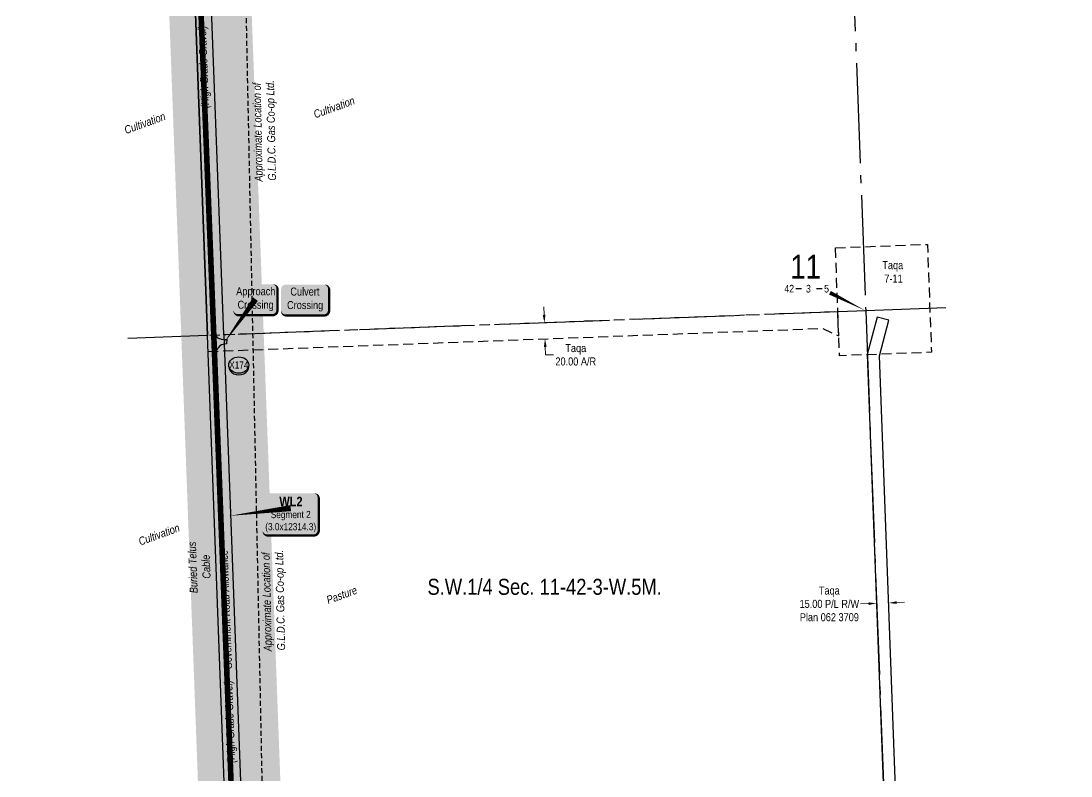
# Model space of a CAD drawing. Extents: x 665644 to 688844, y 5825051 to 5844826.
# Drawn here: x 680046 to 681358, y 5830911 to 5831854 of the extents above; entities that cross this region are included whole.
import ezdxf
from ezdxf.enums import TextEntityAlignment as Align

# ---------------------------------------------------------------- set-up
doc = ezdxf.new("R2010")
doc.units = 0
doc.header["$LTSCALE"] = 5
doc.header["$PDSIZE"] = 0.5
for name, pattern in [('foc-ACCESSROAD', [3.75, 2.5, -1.25]), ('foc-QUARTERLINE', [33, 25, -3, 2, -3]), ('UG_PIPE', [1.875, 1.25, -0.625])]:
    doc.linetypes.add(name, pattern=pattern)
doc.layers.get('Defpoints').update_dxf_attribs({"color": 9})
for name, color, linetype in [('10', 1, 'Continuous'), ('9', 3, 'Continuous'), ('AS-PIPE-UG', 44, 'UG_PIPE'), ('AS-PIPE-UG-T', 44, 'Continuous'), ('AS-ROADS', 254, 'Continuous'), ('AS-TELEPHONE', 224, 'foc-TEL'), ('AS-TELEPHONE-T', 224, 'Continuous'), ('C-SYMBOL', 7, 'Continuous'), ('CG-NOTES', 7, 'Continuous'), ('F-AR', 190, 'foc-ACCESSROAD'), ('F-RW', 190, 'Continuous'), ('F-WS', 190, 'foc-ACCESSROAD'), ('L-QSEC', 8, 'foc-QUARTERLINE'), ('L-ROAD-T', 7, 'Continuous'), ('L-SEC', 7, 'Continuous'), ('L-SECLBL', 7, 'Continuous'), ('P-BUFFER-H 30m', 51, 'Continuous'), ('P-CROSSINGS', 250, 'Continuous')]:
    doc.layers.add(name, color=color, linetype=linetype)
for name, color, linetype, lineweight in [('F-AR-T', 190, 'Continuous', 9), ('F-RW-T', 190, 'Continuous', 9), ('F-WS-T', 190, 'Continuous', 9), ('T-TEXT', 48, 'Continuous', 18)]:
    doc.layers.add(name, color=color, linetype=linetype, lineweight=lineweight)
doc.layers.add('P-PROPOSED-WL4', color=7, linetype='Continuous', true_color=0x5b5bc8)
doc.styles.add('175L', font='ARIALN.TTF', dxfattribs={"height": 20})
doc.styles.add('80', font='ARIALN.TTF', dxfattribs={"height": 10})
doc.styles.add('80CG', font='ARIALN.TTF', dxfattribs={"height": 10})
doc.styles.add('80L', font='ARIALN.TTF', dxfattribs={"height": 10})
doc.styles.add('80LS', font='ARIALNI.TTF', dxfattribs={"height": 10})
doc.styles.add('BOLD', font='ARIALNB.TTF')
doc.styles.add('Crossing', font='ARIALN.TTF', dxfattribs={"height": 10})
doc.styles.add('foc-LtypeFont', font='ARIALN.TTF', dxfattribs={"height": 7.35})
doc.styles.add('SIMPLEX', font='ARIALN.TTF')
doc.linetypes.add('foc-TEL', pattern='A,2,-1,["T",foc-LtypeFont,S=0.2,R=0,X=-0.425,Y=-0.75],-1.24,8', length=12.24)
doc.linetypes.add('foc-TEL-NOLINE', pattern='A,0,-2,["T",foc-LtypeFont,S=0.2,R=0,X=-0.425,Y=-0.75],-10.24', length=12.24)
doc.dimstyles.new('Compass 5 000', dxfattribs={"dimscale": 5, "dimtxt": 9, "dimasz": 2, "dimexe": 0.2, "dimexo": 0.0625, "dimgap": 0.5, "dimtad": 0, "dimtih": 1, "dimtoh": 1, "dimzin": 0, "dimdsep": 46, "dimtxsty": '80CG', "dimcen": 0.1, "dimse1": 1, "dimse2": 1, "dimclrd": 256, "dimclrt": 256, "dimaunit": 1, "dimadec": 4, "dimazin": 0, "dimtfac": 0.06, "dimtofl": 0, "dimtmove": 0, "dimatfit": 1, "dimfxl": 0.2, "dimtolj": 1, "dimtzin": 0, "dimlwd": -1, "dimarcsym": 0})

# ---------------------------------------------------------------- blocks, each defined once
blk = doc.blocks.new('L-SECLBL')
at = {"layer": '9', "color": 7}
for p, q in [((-5.1, -27.8), (-12.3, -27.8)), ((20.7, -27.8), (13.5, -27.8))]:
    blk.add_line(p, q, dxfattribs=at)
at = {"layer": '10', "color": 2, "style": 'SIMPLEX'}
blk.add_attdef('SEC', text='', height=30, dxfattribs=at).set_placement((0, 0), align=Align.MIDDLE)
at = {"layer": '10', "color": 5, "style": '80L'}
blk.add_attdef('TWP', text='', height=9.5, dxfattribs=at).set_placement((-14.4, -27.4), align=Align.MIDDLE_RIGHT)
blk.add_attdef('RGE', text='', height=9.5, dxfattribs=at).set_placement((3.6, -27.4), align=Align.MIDDLE_CENTER)
blk.add_attdef('MER', text='', height=9.5, dxfattribs=at).set_placement((23.2, -27.4), align=Align.MIDDLE_LEFT)
blk = doc.blocks.new('*U385')
h = blk.add_hatch(color=254)
edge = h.paths.add_edge_path()
edge.add_line((-24, -20), (24, -20))
edge.add_arc((24, -14), 6, 270, 360)
edge.add_line((30, -14), (30, 12.5))
edge.add_arc((24, 12.5), 6, 0, 90)
edge.add_line((24, 18.5), (-24, 18.5))
edge.add_arc((-24, 12.5), 6, 90, 180)
edge.add_line((-30, 12.5), (-30, -14))
edge.add_arc((-24, -14), 6, 180, 270)
at = {"color": 160, "flags": 128}
blk.add_lwpolyline([(-24, -20, 3, 3, 0), (24, -20, 3, 3, 0.414214), (30, -14, 3, 3, 0), (30, 12.5, 3, 0, 0.414214), (24, 18.5, 0, 0, 0), (-24, 18.5, 0, 0, 0.414214), (-30, 12.5, 0, 0, 0), (-30, -14, 0, 3, 0.414214)], format="xyseb", close=True, dxfattribs=at)
at = {"color": 160, "style": '80'}
blk.add_attdef('ENTER_TEXT_001', (-26.8, -4.9), '', height=10, dxfattribs=at)
blk = doc.blocks.new('*D2083')
at = {"layer": 'Defpoints', "color": 0, "transparency": 16777216}
for p in [(680723.1, 5831478.1), (680700.7, 5831457.3), (680723.8, 5831458.2)]:
    blk.add_point(p, dxfattribs=at)
at = {"layer": 'F-AR-T', "transparency": 16777216}
for p, q in [((680699.6, 5831487.3), (680699.2, 5831497.3)), ((680701.1, 5831447.3), (680701.5, 5831437.3)), ((680701.5, 5831437.3), (680711.5, 5831437.3))]:
    blk.add_line(p, q, dxfattribs=at)
for points in [[(680701.3, 5831487.3), (680697.9, 5831487.2), (680700, 5831477.3)], [(680702.8, 5831447.4), (680699.4, 5831447.2), (680700.7, 5831457.3)]]:
    blk.add_solid(points, dxfattribs=at)
at = {"layer": 'F-AR-T', "transparency": 16777216, "insert": (680739.2, 5831437.3), "char_height": 10, "attachment_point": 5, "style": '80CG'}
blk.add_mtext('\\A1;Taqa\\P20.00 A/R', dxfattribs=at)
blk = doc.blocks.new('*D2109')
at = {"layer": 'Defpoints', "color": 0, "transparency": 16777216}
for p in [(681115.2, 5831126.8), (681115.3, 5831124.3), (681130.3, 5831124.8)]:
    blk.add_point(p, dxfattribs=at)
at = {"layer": 'F-RW-T', "transparency": 16777216}
for p, q in [((681105.2, 5831126.4), (681095.2, 5831126)), ((681140.2, 5831127.7), (681150.2, 5831128.1))]:
    blk.add_line(p, q, dxfattribs=at)
for points in [[(681105.1, 5831128), (681105.3, 5831124.7), (681115.2, 5831126.8)], [(681140.1, 5831129.3), (681140.2, 5831126), (681130.2, 5831127.3)]]:
    blk.add_solid(points, dxfattribs=at)
at = {"layer": 'F-RW-T', "transparency": 16777216, "insert": (681056.1, 5831126), "char_height": 10, "attachment_point": 5, "style": '80CG'}
blk.add_mtext('\\A1;Taqa\\P15.00 P/L R/W\\PPlan 062 3709', dxfattribs=at)
blk = doc.blocks.new('xing2')
h = blk.add_hatch(color=50)
h.dxf.hatch_style = 1
edge = h.paths.add_edge_path()
edge.add_ellipse((0, 0), major_axis=(-12.5, 0), ratio=0.816297, start_angle=0, end_angle=360)
h = blk.add_hatch(color=250)
h.dxf.hatch_style = 1
edge = h.paths.add_edge_path()
edge.add_ellipse((0, -2), major_axis=(-12.5, 0), ratio=0.816297, start_angle=0, end_angle=180)
edge.add_line((12.5, -2), (12.5, 0))
edge.add_ellipse((0, 0), major_axis=(-12.5, 0), ratio=0.816297, start_angle=0, end_angle=180, ccw=False)
edge.add_line((-12.5, 0), (-12.5, -2))
at = {"color": 250}
blk.add_ellipse((0, 0), major_axis=(-12.5, 0), ratio=0.816297, dxfattribs=at)
blk.add_ellipse((0, -2), major_axis=(-12.5, 0), ratio=0.816297, start_param=0, end_param=3.141593, dxfattribs=at)
at = {"color": 250, "style": 'Crossing'}
blk.add_attdef('CROSSING', text='', height=9, dxfattribs=at).set_placement((0.1, 0), align=Align.MIDDLE_CENTER)
at = {"color": 250, "style": 'Crossing', "flags": 1}
for tag, p in [('OWNER', (0.1, -12.5)), ('DESCRIPTION', (0.1, -25.8)), ('LOCATION', (0.1, -39.3)), ('DWG_REF', (0.1, -52.8))]:
    blk.add_attdef(tag, text='', height=9, dxfattribs=at).set_placement(p, align=Align.MIDDLE_CENTER)
blk = doc.blocks.new('*U2057')
h = blk.add_hatch(color=59)
edge = h.paths.add_edge_path()
edge.add_line((-21.5, -20), (21.5, -20))
edge.add_arc((21.5, -14), 6, 270, 360)
edge.add_line((27.5, -14), (27.5, 12.5))
edge.add_arc((21.5, 12.5), 6, 0, 90)
edge.add_line((21.5, 18.5), (-21.5, 18.5))
edge.add_arc((-21.5, 12.5), 6, 90, 180)
edge.add_line((-27.5, 12.5), (-27.5, -14))
edge.add_arc((-21.5, -14), 6, 180, 270)
at = {"color": 1, "flags": 128}
blk.add_lwpolyline([(-21.5, -20, 3, 3, 0), (21.5, -20, 3, 3, 0.414214), (27.5, -14, 3, 3, 0), (27.5, 12.5, 3, 0, 0.414214), (21.5, 18.5, 0, 0, 0), (-21.5, 18.5, 0, 0, 0.414214), (-27.5, 12.5, 0, 0, 0), (-27.5, -14, 0, 3, 0.414214)], format="xyseb", close=True, dxfattribs=at)
blk.add_lwpolyline([(-40.9, -56.6, 0, 7.5, 0), (0, 0, 0, 0, 0)], format="xyseb", dxfattribs=at)
at = {"color": 1, "style": '80'}
blk.add_attdef('ENTER_TEXT_001', (-36, -5), '', height=10, dxfattribs=at)
blk = doc.blocks.new('*U2577')
h = blk.add_hatch(color=254)
edge = h.paths.add_edge_path()
edge.add_line((-29, -34.1), (29, -34.1))
edge.add_arc((29, -28.1), 6, 270, 360)
edge.add_line((35, -28.1), (35, 12.5))
edge.add_arc((29, 12.5), 6, 0, 90)
edge.add_line((29, 18.5), (-29, 18.5))
edge.add_arc((-29, 12.5), 6, 90, 180)
edge.add_line((-35, 12.5), (-35, -28.1))
edge.add_arc((-29, -28.1), 6, 180, 270)
at = {"layer": 'P-PROPOSED-WL4', "flags": 128}
blk.add_lwpolyline([(-29, -34.1, 3, 3, 0), (29, -34.1, 3, 3, 0.414214), (35, -28.1, 3, 3, 0), (35, 12.5, 3, 0, 0.414214), (29, 18.5, 0, 0, 0), (-29, 18.5, 0, 0, 0.414214), (-35, 12.5, 0, 0, 0), (-35, -28.1, 0, 3, 0.414214)], format="xyseb", close=True, dxfattribs=at)
blk.add_lwpolyline([(-77, -9.7, 0, 7.5, 0), (0, 0, 0, 0, 0)], format="xyseb", dxfattribs=at)
at = {"layer": 'P-PROPOSED-WL4'}
for tag, p, height, style in [('TEMP_AREA_W1_001', (-9.2, 2.2), 12, 'BOLD'), ('ENTER_TEXT_001', (-30.7, -12.5), 9, '80')]:
    blk.add_attdef(tag, p, '', height=height, dxfattribs=dict(at, style=style))

msp = doc.modelspace()

# ---------------------------------------------------------------- hatches: boundary and pattern name
at = {"layer": 'AS-ROADS'}
h = msp.add_hatch(color=256, dxfattribs=at)
h.dxf.hatch_style = 1
h.paths.add_polyline_path([(682678.285, 5832378.284), (682679.237, 5832371.44), (682678.476, 5832368.778), (682676.859, 5832365.926), (682687.322, 5832365.831), (682684.183, 5832370.964), (682682.661, 5832374.577), (682682.566, 5832377.333), (682682.566, 5832379.045)], flags=16)
h.paths.add_polyline_path([(681464.565, 5832333.37), (681471.954, 5832333.222), (681472.545, 5832327.019), (681474.319, 5832324.36), (681475.206, 5832323.326), (681461.314, 5832321.997), (681462.939, 5832325.394), (681463.974, 5832328.2), (681464.252, 5832330.272), (681464.542, 5832331.722)], flags=16)
h.paths.add_polyline_path([(681048.14, 5832317.983), (681052.253, 5832311.083), (681052.694, 5832307.12), (681062.388, 5832306.826), (681060.185, 5832312.404), (681056.954, 5832317.249), (681056.66, 5832320.038)], flags=16)
edge = h.paths.add_edge_path()
edge.add_line((683515.178, 5832287.041), (683508.934, 5832397.566))
edge.add_line((677284.424, 5825051.076), (677268.886, 5825051.076))
h = msp.add_hatch(color=256, dxfattribs=at)
h.dxf.hatch_style = 1
h.paths.add_polyline_path([(680302.604, 5831451.027), (680296.528, 5831449.726), (680294.214, 5831448.425), (680289.729, 5831443.22), (680289.295, 5831461.147), (680291.61, 5831458.4), (680296.528, 5831456.665), (680299.421, 5831456.521), (680303.038, 5831456.665)])
at = {"layer": 'P-BUFFER-H 30m'}
h = msp.add_hatch(color=256, dxfattribs=at)
h.dxf.hatch_style = 1
edge = h.paths.add_edge_path()
edge.add_line((677193.269, 5828855.566), (677090.336, 5828851.801))
edge.add_line((677090.336, 5828851.801), (677088.023, 5828904.381))
edge.add_arc((677137.974, 5828906.578), 50, 92.094528, 182.519115, ccw=False)
edge.add_line((677136.147, 5828956.545), (677941.688, 5828986.006))
edge.add_line((677941.688, 5828986.006), (678734.42, 5829015.192))
edge.add_line((678734.42, 5829015.192), (678774.367, 5829016.654))
edge.add_line((678774.367, 5829016.654), (678795.396, 5829017.452))
edge.add_arc((678838.014, 5828991.303), 50, 92.178655, 148.468111, ccw=False)
edge.add_line((678836.113, 5829041.267), (679095.938, 5829051.152))
edge.add_line((679095.938, 5829051.152), (679103.036, 5829053.873))
edge.add_arc((679120.935, 5829007.187), 50, 92.18666, 110.977343, ccw=False)
edge.add_line((679119.028, 5829057.15), (679561.069, 5829074.029))
edge.add_arc((679566.877, 5829024.367), 50, 92.195397, 96.670962, ccw=False)
edge.add_line((679564.962, 5829074.33), (680316.8, 5829103.153))
edge.add_line((680316.8, 5829103.153), (680289.023, 5829852.071))
edge.add_line((680289.023, 5829852.071), (680264.048, 5830522.758))
edge.add_arc((680314.013, 5830524.619), 50, 133.261285, 182.132573, ccw=False)
edge.add_line((680279.747, 5830561.031), (680276.19, 5830656.553))
edge.add_line((680276.19, 5830656.553), (680246.206, 5831460.205))
edge.add_line((680246.206, 5831460.205), (680215.344, 5832284.366))
edge.add_arc((680265.309, 5832286.237), 50, 92.148626, 182.144523, ccw=False)
edge.add_line((680263.435, 5832336.202), (681068.877, 5832366.421))
edge.add_line((681068.877, 5832366.421), (681821.394, 5832394.722))
edge.add_line((681821.394, 5832394.722), (681805.592, 5832816.244))
edge.add_arc((681855.557, 5832818.117), 50, 143.113192, 182.146882, ccw=False)
edge.add_line((681815.566, 5832848.129), (681834.727, 5832873.661))
edge.add_arc((681874.718, 5832843.649), 50, 2.145927, 143.113192, ccw=False)
edge.add_line((681924.683, 5832845.521), (681941.407, 5832399.199))
edge.add_line((681941.407, 5832399.199), (682694.704, 5832426.991))
edge.add_line((682694.704, 5832426.991), (683448.053, 5832454.846))
edge.add_line((683448.053, 5832454.846), (683412.213, 5833411.237))
edge.add_arc((683462.178, 5833413.109), 50, 133.565482, 182.146115, ccw=False)
edge.add_line((683427.719, 5833449.338), (683406.04, 5834013.774))
edge.add_line((683406.04, 5834013.774), (683375.91, 5834817.728))
edge.add_line((683375.91, 5834817.728), (683346.274, 5835616.304))
edge.add_line((683346.274, 5835616.304), (683345.971, 5835624.47))
edge.add_arc((683395.936, 5835626.324), 50, 171.348033, 182.125311, ccw=False)
edge.add_arc((683395.097, 5835645.629), 50, 182.142372, 193.631033, ccw=False)
edge.add_line((683345.132, 5835643.76), (683345.021, 5835646.731))
edge.add_line((683345.021, 5835646.731), (683335.11, 5835911.648))
edge.add_arc((683366.567, 5835950.513), 50, 182.141669, 231.014692, ccw=False)
edge.add_line((683316.601, 5835948.644), (683298.039, 5836445.008))
edge.add_line((683298.039, 5836445.008), (683267.917, 5837249.164))
edge.add_line((683267.917, 5837249.164), (683237.717, 5838052.934))
edge.add_line((683237.717, 5838052.934), (683209.07, 5838812.752))
edge.add_line((683209.07, 5838812.752), (683139.449, 5838810.244))
edge.add_arc((683137.649, 5838860.212), 50, 205.68511, 272.063103, ccw=False)
edge.add_arc((683124.628, 5838876.927), 50, 182.119792, 230.149866, ccw=False)
edge.add_line((683074.663, 5838875.077), (683017.909, 5840408.349))
edge.add_arc((683049.4, 5840447.187), 50, 182.145622, 230.963518, ccw=False)
edge.add_line((682999.435, 5840445.315), (682997.691, 5840491.846))
edge.add_line((682997.691, 5840491.846), (682967.908, 5841296.329))
edge.add_line((682967.908, 5841296.329), (682938.387, 5842093.709))
edge.add_arc((682988.352, 5842095.559), 50, 111.056679, 182.120317, ccw=False)
edge.add_arc((683005.084, 5842106.218), 50, 91.93417, 133.94126, ccw=False)
edge.add_line((683003.396, 5842156.19), (683115.102, 5842159.962))
edge.add_arc((683116.789, 5842109.99), 50, 73.049626, 91.934171, ccw=False)
edge.add_arc((683171.26, 5842288.71), 136.837, 253.049626, 272.060035)
edge.add_arc((683177.977, 5842101.994), 50, 91.934143, 92.060035, ccw=False)
edge.add_line((683176.289, 5842151.966), (683814.64, 5842173.523))
edge.add_line((683814.64, 5842173.523), (684621.661, 5842200.776))
edge.add_line((684621.661, 5842200.776), (684641.583, 5842201.582))
edge.add_line((684641.583, 5842201.582), (685446.139, 5842234.14))
edge.add_line((685446.139, 5842234.14), (685960.118, 5842255.042))
edge.add_arc((685970.6, 5841999.021), 256.236, 75.235843, 92.344426, ccw=False)
edge.add_arc((686023.158, 5842198.447), 50, 25.111824, 75.237538, ccw=False)
edge.add_line((686068.432, 5842219.666), (686069.06, 5842218.328))
edge.add_line((686069.06, 5842218.328), (686069.117, 5842218.206))
edge.add_line((686069.117, 5842218.206), (686151.794, 5842041.802))
edge.add_line((686151.794, 5842041.802), (686199.9, 5842064.349))
edge.add_arc((686221.119, 5842019.075), 50, 28.961833, 115.111824, ccw=False)
edge.add_arc((684692.829, 5841173.26), 1796.733, 27.368596, 28.961833, ccw=False)
edge.add_arc((686159.441, 5842138.172), 189.59, 312.879002, 331.455065)
edge.add_arc((686369.908, 5842023.684), 50, 151.393766, 151.455059, ccw=False)
edge.add_line((686326.011, 5842047.623), (686381.479, 5842149.331))
edge.add_arc((686653.533, 5842001.316), 309.713, 123.621492, 151.450949, ccw=False)
edge.add_arc((686531.973, 5842256.565), 50, 92.201047, 176.958117, ccw=False)
edge.add_line((686530.053, 5842306.528), (686619.657, 5842309.972))
edge.add_arc((686643.221, 5842265.873), 50, 92.204612, 118.118042, ccw=False)
edge.add_line((686641.298, 5842315.836), (687072.891, 5842332.451))
edge.add_line((687072.891, 5842332.451), (687822.064, 5842360.601))
edge.add_line((687822.064, 5842360.601), (687807.746, 5842732.726))
edge.add_line((687807.746, 5842732.726), (687793.2, 5843110.266))
edge.add_line((687793.2, 5843110.266), (687764.495, 5843859.411))
edge.add_line((687764.495, 5843859.411), (687743.267, 5843858.637))
edge.add_arc((687741.445, 5843908.604), 50, 182.098258, 272.088052, ccw=False)
edge.add_line((687691.478, 5843906.773), (687690.919, 5843922.037))
edge.add_line((687690.919, 5843922.037), (687685.175, 5843921.826))
edge.add_arc((687683.342, 5843971.793), 50, 182.100577, 272.100577, ccw=False)
edge.add_line((687633.376, 5843969.96), (687633.266, 5843972.958))
edge.add_arc((687683.232, 5843974.791), 50, 92.100577, 182.100577, ccw=False)
edge.add_line((687681.4, 5844024.757), (687740.11, 5844026.91))
edge.add_arc((687741.943, 5843976.944), 50, 2.098258, 92.100577, ccw=False)
edge.add_line((687791.909, 5843978.775), (687792.469, 5843963.499))
edge.add_line((687792.469, 5843963.499), (687813.608, 5843964.27))
edge.add_arc((687815.43, 5843914.303), 50, 2.194388, 92.088052, ccw=False)
edge.add_line((687865.394, 5843916.218), (687896.124, 5843114.22))
edge.add_line((687896.124, 5843114.22), (687910.67, 5842736.689))
edge.add_line((687910.67, 5842736.689), (687927.027, 5842311.553))
edge.add_arc((687877.064, 5842309.631), 50, -87.848159, 2.203367, ccw=False)
edge.add_line((687878.942, 5842259.666), (687076.807, 5842229.526))
edge.add_line((687076.807, 5842229.526), (686670.09, 5842213.869))
edge.add_arc((686646.522, 5842257.966), 50, 272.201051, 298.122091, ccw=False)
edge.add_line((686648.442, 5842208.003), (686596.388, 5842206.002))
edge.add_arc((686560.226, 5842240.533), 50, 291.298983, 316.321618, ccw=False)
edge.add_arc((686653.529, 5842001.211), 206.866, 111.298983, 121.896872)
edge.add_arc((686653.557, 5842001.471), 206.66, 121.941438, 151.489667)
edge.add_arc((686425.335, 5842125.444), 53.06, 331.393824, 331.484794, ccw=False)
edge.add_line((686471.918, 5842100.039), (686416.45, 5841998.332))
edge.add_arc((686159.441, 5842138.172), 292.59, 301.108355, 331.449231, ccw=False)
edge.add_arc((686284.777, 5841930.468), 50, 298.449673, 301.108355, ccw=False)
edge.add_line((686308.597, 5841886.506), (686291.758, 5841877.383))
edge.add_arc((686267.939, 5841921.345), 50, 205.404975, 298.449673, ccw=False)
edge.add_arc((684692.829, 5841173.26), 1693.733, 25.404975, 25.750387)
edge.add_arc((684692.829, 5841173.26), 1693.733, 25.750387, 25.872374)
edge.add_arc((684692.829, 5841173.26), 1693.733, 25.872374, 27.286963)
edge.add_line((686198.086, 5841949.747), (686147.516, 5841926.046))
edge.add_arc((686126.297, 5841971.32), 50, 205.111824, 295.111824, ccw=False)
edge.add_line((686081.023, 5841950.1), (685986.671, 5842151.411))
edge.add_arc((685970.594, 5841998.967), 153.289, 83.979554, 92.346249)
edge.add_line((685964.318, 5842152.128), (685450.314, 5842131.225))
edge.add_line((685450.314, 5842131.225), (684645.747, 5842098.667))
edge.add_line((684645.747, 5842098.667), (684625.647, 5842097.854))
edge.add_arc((684623.626, 5842147.813), 50, 271.93414, 272.316338, ccw=False)
edge.add_line((684625.314, 5842097.841), (683818.117, 5842070.582))
edge.add_line((683818.117, 5842070.582), (683179.82, 5842049.027))
edge.add_arc((683171.26, 5842288.71), 239.836, 255.283109, 272.045257, ccw=False)
edge.add_line((683110.332, 5842056.742), (683042.91, 5842054.466))
edge.add_line((683042.91, 5842054.466), (683070.838, 5841300.139))
edge.add_line((683070.838, 5841300.139), (683100.62, 5840495.68))
edge.add_line((683100.62, 5840495.68), (683101.228, 5840479.451))
edge.add_arc((683069.751, 5840440.602), 50, 2.119826, 50.984286, ccw=False)
edge.add_line((683119.717, 5840442.452), (683176.263, 5838914.799))
edge.add_arc((683139.864, 5838880.519), 50, 43.036828, 43.28391, ccw=False)
edge.add_line((683176.41, 5838914.642), (683258.239, 5838917.59))
edge.add_arc((683260.039, 5838867.622), 50, 2.159178, 92.063103, ccw=False)
edge.add_line((683310.003, 5838869.506), (683340.644, 5838056.808))
edge.add_line((683340.644, 5838056.808), (683370.844, 5837253.025))
edge.add_line((683370.844, 5837253.025), (683400.967, 5836448.86))
edge.add_line((683400.967, 5836448.86), (683418.01, 5835993.127))
edge.add_arc((683386.553, 5835954.262), 50, 2.142401, 51.013902, ccw=False)
edge.add_line((683436.518, 5835956.131), (683446.074, 5835700.688))
edge.add_line((683446.074, 5835700.688), (683600.399, 5835706.872))
edge.add_line((683600.399, 5835706.872), (683603.406, 5835706.992))
edge.add_line((683603.406, 5835706.992), (684089.691, 5835726.416))
edge.add_line((684089.691, 5835726.416), (684311.983, 5835735.295))
edge.add_line((684311.983, 5835735.295), (684841.261, 5835756.416))
edge.add_line((684841.261, 5835756.416), (684873.734, 5835780.118))
edge.add_arc((684903.212, 5835739.731), 50, 36.125072, 126.125473, ccw=False)
edge.add_line((684943.598, 5835769.209), (684946.083, 5835765.805))
edge.add_line((684946.083, 5835765.805), (684975.416, 5835766.987))
edge.add_arc((684977.43, 5835717.028), 50, -29.571573, 92.308021, ccw=False)
edge.add_line((685020.917, 5835692.352), (685015.074, 5835682.056))
edge.add_line((685015.074, 5835682.056), (685003.195, 5835661.117))
edge.add_arc((684959.707, 5835685.791), 50, 272.287823, 330.431041, ccw=False)
edge.add_line((684961.703, 5835635.831), (684201.401, 5835605.456))
edge.add_line((684201.401, 5835605.456), (683450.859, 5835575.476))
edge.add_line((683450.859, 5835575.476), (683478.838, 5834821.566))
edge.add_line((683478.838, 5834821.566), (683508.966, 5834017.678))
edge.add_line((683508.966, 5834017.678), (683532.198, 5833412.795))
edge.add_arc((683482.235, 5833410.876), 50, -46.492144, 2.199485, ccw=False)
edge.add_line((683516.657, 5833374.612), (683552.966, 5832405.714))
edge.add_arc((683503.001, 5832403.842), 50, -87.882475, 2.146115, ccw=False)
edge.add_line((683504.849, 5832353.876), (682698.506, 5832324.062))
edge.add_line((682698.506, 5832324.062), (681892.272, 5832294.317))
edge.add_arc((681890.428, 5832344.283), 50, 264.057705, 272.112898, ccw=False)
edge.add_arc((681876.342, 5832343.751), 50, 272.153458, 280.264602, ccw=False)
edge.add_line((681878.221, 5832293.787), (681072.743, 5832263.494))
edge.add_line((681072.743, 5832263.494), (680320.255, 5832235.262))
edge.add_line((680320.255, 5832235.262), (680349.134, 5831464.053))
edge.add_line((680349.134, 5831464.053), (680379.118, 5830660.39))
edge.add_line((680379.118, 5830660.39), (680384.188, 5830524.23))
edge.add_arc((680334.223, 5830522.37), 50, -46.738895, 2.132739, ccw=False)
edge.add_line((680368.489, 5830485.958), (680391.951, 5829855.896))
edge.add_line((680391.951, 5829855.896), (680421.691, 5829054.073))
edge.add_arc((680371.726, 5829052.22), 50, -87.804603, 2.124156, ccw=False)
edge.add_line((680373.641, 5829002.256), (679575.799, 5828971.671))
edge.add_arc((679569.977, 5829021.331), 50, 272.18666, 276.68636, ccw=False)
edge.add_line((679571.885, 5828971.367), (679131.721, 5828954.56))
edge.add_line((679131.721, 5828954.56), (679124.62, 5828951.838))
edge.add_arc((679106.72, 5828998.524), 50, 272.178655, 290.977343, ccw=False)
edge.add_line((679108.621, 5828948.56), (678884.591, 5828940.037))
edge.add_arc((678841.971, 5828966.182), 50, 272.187731, 328.473443, ccw=False)
edge.add_line((678843.88, 5828916.218), (678778.197, 5828913.709))
edge.add_arc((678776.288, 5828963.673), 50, 272.073065, 272.187731, ccw=False)
edge.add_line((678778.097, 5828913.705), (678738.127, 5828912.259))
edge.add_line((678738.127, 5828912.259), (677945.465, 5828883.075))
edge.add_line((677945.465, 5828883.075), (677193.269, 5828855.566))
at = {"layer": 'P-PROPOSED-WL4'}
h = msp.add_hatch(color=256, dxfattribs=at)
h.dxf.hatch_style = 1
h.paths.add_polyline_path([(678776.288, 5828963.673), (678841.971, 5828966.182), (678841.125, 5828988.42), (679106.72, 5828998.524), (679121.546, 5829004.208), (679569.977, 5829021.331), (679569.972, 5829021.484), (680371.726, 5829052.22), (680341.986, 5829854.036), (680317.122, 5830521.733), (680334.223, 5830522.37), (680329.152, 5830658.525), (680299.169, 5831462.182), (680268.419, 5832283.352), (681070.864, 5832313.458), (681876.342, 5832343.751), (681858.595, 5832817.167), (681872.038, 5832835.08), (681890.428, 5832344.283), (682696.659, 5832374.028), (683503.001, 5832403.842), (683465.288, 5833410.226), (683482.235, 5833410.876), (683459.001, 5834015.805), (683428.872, 5834819.712), (683399.237, 5835618.269), (683396.239, 5835618.158), (683425.874, 5834819.601), (683456.003, 5834015.693), (683479.122, 5833413.758), (683462.178, 5833413.109), (683499.891, 5832406.729), (682696.548, 5832377.025), (681893.313, 5832347.391), (681874.718, 5832843.649), (681855.557, 5832818.117), (681873.232, 5832346.636), (681070.751, 5832316.456), (680265.309, 5832286.237), (680296.172, 5831462.07), (680326.155, 5830658.414), (680331.114, 5830525.256), (680314.013, 5830524.619), (680338.988, 5829853.924), (680368.617, 5829055.102), (679566.877, 5829024.367), (679566.882, 5829024.214), (679120.935, 5829007.187), (679106.11, 5829001.502), (678838.014, 5828991.303), (678838.86, 5828969.066), (678776.229, 5828966.688)])

# ---------------------------------------------------------------- linework, layer by layer
at = {"layer": 'AS-PIPE-UG', "flags": 128}
msp.add_lwpolyline([(680323.456, 5832035.971), (680349.922, 5830758.552), (680364.994, 5830751.72), (680455.932, 5830753.976), (680475.484, 5830755.813), (680486.105, 5830745.226), (680479.891, 5830732.844), (680481.365, 5830661.184), (680510.232, 5830664.358), (680521.578, 5830569.654), (680585.738, 5830591.493)], dxfattribs=at)
at = {"layer": 'AS-ROADS', "const_width": 6.999, "flags": 128}
msp.add_lwpolyline([(680254.567, 5832275.755), (680287.187, 5831451.685), (680349.785, 5829830.014), (680382.142, 5828929.75)], dxfattribs=at)
at = {"layer": 'AS-ROADS', "flags": 128}
msp.add_lwpolyline([(680302.604, 5831451.027), (680296.528, 5831449.726), (680294.214, 5831448.425), (680289.729, 5831443.22), (680289.295, 5831461.147), (680291.61, 5831458.4), (680296.528, 5831456.665), (680299.421, 5831456.521), (680303.038, 5831456.665)], close=True, dxfattribs=at)
at = {"layer": 'AS-TELEPHONE', "linetype": 'foc-TEL-NOLINE', "flags": 128}
msp.add_lwpolyline([(680372.727, 5828929.393), (680369.563, 5829029.677), (680338.988, 5829853.924), (680309.054, 5830657.797), (680279.079, 5831461.434), (680248.931, 5832265.513), (680218.251, 5833089.549), (680214.521, 5833189.467)], dxfattribs=at)
at = {"layer": 'F-AR', "flags": 128}
msp.add_lwpolyline([(680279.831, 5831441.451), (681047.542, 5831470.352), (681067.901, 5831461.112), (681066.773, 5831491.087), (680279.079, 5831461.434)], dxfattribs=at)
at = {"layer": 'F-RW', "flags": 128}
msp.add_lwpolyline([(681090.244, 5830686.904), (681144.421, 5830745.192), (681142.68, 5830791.879), (681142.155, 5830805.932), (681118.642, 5831436.227), (681130.332, 5831480.464), (681115.834, 5831484.294), (681103.573, 5831437.902), (681127.728, 5830790.409), (681129.234, 5830755.284), (681064.787, 5830685.947)], close=True, dxfattribs=at)
at = {"layer": 'F-WS', "flags": 128}
msp.add_lwpolyline([(681063.764, 5831571.021), (681178.668, 5831575.346), (681183.746, 5831440.459), (681068.842, 5831436.133), (681066.773, 5831491.087)], close=True, dxfattribs=at)
at = {"layer": 'L-QSEC', "flags": 128}
for points in [[(681071.502, 5832296.359), (681101.541, 5831492.404)], [(681101.541, 5831492.404), (680299.169, 5831462.182)], [(681201.531, 5831496.167), (681101.541, 5831492.404)], [(681101.541, 5831492.404), (681131.725, 5830688.462)], [(680279.079, 5831461.434), (680179.162, 5831457.673)]]:
    msp.add_lwpolyline(points, dxfattribs=at)
at = {"layer": 'L-SEC', "flags": 128}
for points in [[(680248.931, 5832265.513), (680279.079, 5831461.434)], [(680299.169, 5831462.182), (680269.057, 5832266.251)], [(680309.054, 5830657.797), (680279.079, 5831461.434)], [(680299.169, 5831462.182), (680329.152, 5830658.525)]]:
    msp.add_lwpolyline(points, dxfattribs=at)
at = {"layer": 'L-SECLBL', "flags": 128}
msp.add_lwpolyline([(681101.541, 5831492.404, 0, 4.999, 0), (681056.897, 5831514.857, 0, 0, 0)], format="xyseb", dxfattribs=at)

# ---------------------------------------------------------------- block references
at = {"layer": 'CG-NOTES'}
ref = msp.add_blockref('*U2057', (680338.926, 5831506.849), dxfattribs=dict(at, xscale=0.9989460498686155, yscale=0.9989460498686155, zscale=0.9989460498686155))
ref.add_attrib('ENTER_TEXT_001', 'Approach', (680314.828, 5831511.736), dxfattribs={"layer": '0', "color": 1, "height": 9.9895, "style": '80'})
ref.add_attrib('ENTER_TEXT_002', 'Crossing', (680316.473, 5831494.91), dxfattribs={"layer": '0', "color": 1, "height": 9.9895, "style": '80'})
ref = msp.add_blockref('*U385', (680400.869, 5831506.532), dxfattribs=dict(at, xscale=0.9999949994049304, yscale=0.9999949994049304, zscale=0.9999949994049304))
ref.add_attrib('ENTER_TEXT_001', 'Culvert', (680382.489, 5831511.335), dxfattribs={"layer": '0', "color": 160, "height": 9.9999, "style": '80'})
ref.add_attrib('ENTER_TEXT_002', 'Crossing', (680378.393, 5831494.491), dxfattribs={"layer": '0', "color": 160, "height": 9.9999, "style": '80'})
ref = msp.add_blockref('*U2577', (680382.915, 5831245.695), dxfattribs=dict(at, xscale=0.9999949994049304, yscale=0.9999949994049304, zscale=0.9999949994049304))
ref.add_attrib('TEMP_AREA_W1_001', 'WL2', (680368.729, 5831247.939), dxfattribs={"layer": 'P-PROPOSED-WL4', "height": 11.9999, "style": 'BOLD'})
ref.add_attrib('ENTER_TEXT_001', 'Segment 2', (680358.021, 5831233.219), dxfattribs={"layer": 'P-PROPOSED-WL4', "height": 9, "style": '80'})
ref.add_attrib('ENTER_TEXT_002', '(3.0x12314.3)', (680351.105, 5831218.066), dxfattribs={"layer": 'P-PROPOSED-WL4', "height": 8.99995, "style": '80'})
at = {"layer": 'L-SECLBL', "xscale": 0.999876, "yscale": 0.999876, "zscale": 0.999876}
msp.add_blockref('L-SECLBL', (681026.405, 5831547.359), dxfattribs=at).add_auto_attribs({'SEC': '11', 'TWP': '42', 'RGE': '3', 'MER': '5'})
at = {"layer": 'P-CROSSINGS', "xscale": 0.999876, "yscale": 0.999876, "zscale": 0.999876}
msp.add_blockref('xing2', (680317.991, 5831424.566), dxfattribs=at).add_auto_attribs({'CROSSING': 'X174'})

# ---------------------------------------------------------------- texts
at = {"layer": 'AS-PIPE-UG-T', "char_height": 10, "attachment_point": 1, "rotation": 91.186878, "style": '175L'}
for insert in [(680338.333, 5831633.789), (680349.734, 5831046.816)]:
    msp.add_mtext_dynamic_manual_height_columns('\\pi19.835;{\\fArial Narrow|b0|i1|c0|p34;Approximate Location of\\P\\pi20.759;G.L.D.C. Gas Co-op Ltd.}', width=164.71119, gutter_width=100, heights=[0], dxfattribs=dict(at, insert=insert))
at = {"layer": 'AS-TELEPHONE-T', "insert": (680256.764, 5831139.544), "char_height": 9.99876, "attachment_point": 1, "rotation": 92.124156, "style": '175L'}
msp.add_mtext_dynamic_manual_height_columns('\\pi-0.3244;{\\fArial Narrow|b0|i1|c0|p34;Buried Telus \\P\\pi17.266;Cable}', width=63.12909, gutter_width=100, heights=[0], dxfattribs=at)
at = {"layer": 'C-SYMBOL', "color": 3, "style": '175L'}
msp.add_text('S.W.1/4 Sec. 11-42-3-W.5M.', height=19.99752, dxfattribs=at).set_placement((680700.279, 5831131.374), align=Align.BOTTOM_CENTER)
at = {"layer": 'F-WS-T', "insert": (681113.654, 5831554.344), "char_height": 9.99876, "attachment_point": 1, "style": '175L'}
msp.add_mtext_dynamic_manual_height_columns('\\pi8.6731;Taqa\\P\\pi11.193;7-11', width=42.66358, gutter_width=100, heights=[0], dxfattribs=at)
at = {"layer": 'L-ROAD-T', "style": '80L'}
msp.add_text('Government Road Allowance', height=9.99876, rotation=92.152778, dxfattribs=at).set_placement((680301.935, 5831118.674), align=Align.MIDDLE_CENTER)
at = {"layer": 'T-TEXT', "style": '80LS'}
for s, height, rotation, p in [('(High Grade Gravel)', 9.99876, 92.152778, (680273.963, 5831797.1)), ('Cultivation', 9.99865, 20, (680437.136, 5831746.607)), ('Cultivation', 9.99865, 20, (680200.626, 5831726.889)), ('Cultivation', 9.99865, 20, (680218.396, 5831212.727)), ('Pasture', 9.9987, 20, (680446.746, 5831137.228)), ('(High Grade Gravel)', 9.99876, 92.152778, (680306.686, 5830978.766))]:
    msp.add_text(s, height=height, rotation=rotation, dxfattribs=at).set_placement(p, align=Align.MIDDLE_CENTER)

# ---------------------------------------------------------------- dimensions: what is measured, and where the dimension line sits
at = {"layer": 'F-AR-T'}
dim = msp.add_aligned_dim(p1=(680723.098, 5831478.15), p2=(680723.846, 5831458.158), distance=-23.134, text='Taqa\\P20.00 A/R', dimstyle='Compass 5 000', dxfattribs=at)
dim.commit()
dim.dimension.update_dxf_attribs({"geometry": '*D2083', "text_midpoint": (680739.21, 5831437.307)})
at = {"layer": 'F-RW-T'}
dim = msp.add_aligned_dim(p1=(681130.258, 5831124.839), p2=(681115.273, 5831124.28), distance=-2.475, text='Taqa\\P15.00 P/L R/W\\PPlan 062 3709', dimstyle='Compass 5 000', dxfattribs=at)
dim.commit()
dim.dimension.update_dxf_attribs({"geometry": '*D2109', "text_midpoint": (681056.109, 5831126.007)})

doc.saveas('drawing.dxf')
